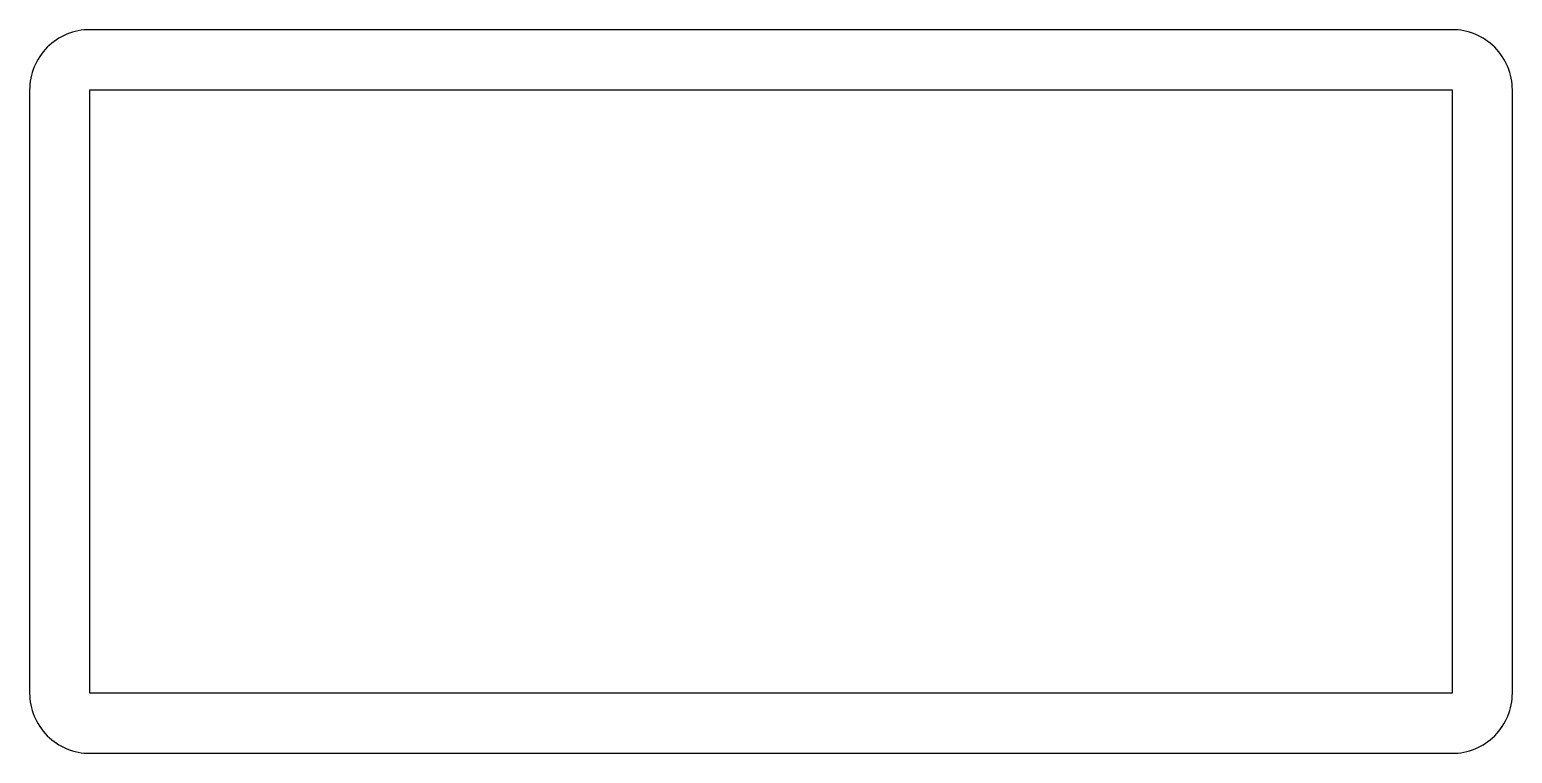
# Model space of a CAD drawing. Header units: millimetres. Extents: x -12.3 to 12.3, y -6 to 6.
import ezdxf

# ---------------------------------------------------------------- set-up
doc = ezdxf.new("R2010")
doc.units = ezdxf.units.MM
doc.layers.get('0').update_dxf_attribs({"linetype": 'CONTINUOUS'})

msp = doc.modelspace()

# ---------------------------------------------------------------- linework, layer by layer
msp.add_lwpolyline([(11.3, -6, 0.414214), (12.3, -5), (12.3, 5, 0.414214), (11.3, 6), (-11.3, 6, 0.414214), (-12.3, 5), (-12.3, -5, 0.414214), (-11.3, -6)], format="xyb", close=True)
msp.add_lwpolyline([(11.3, -5), (-11.3, -5), (-11.3, 5), (11.3, 5)], close=True)

doc.saveas('drawing.dxf')
